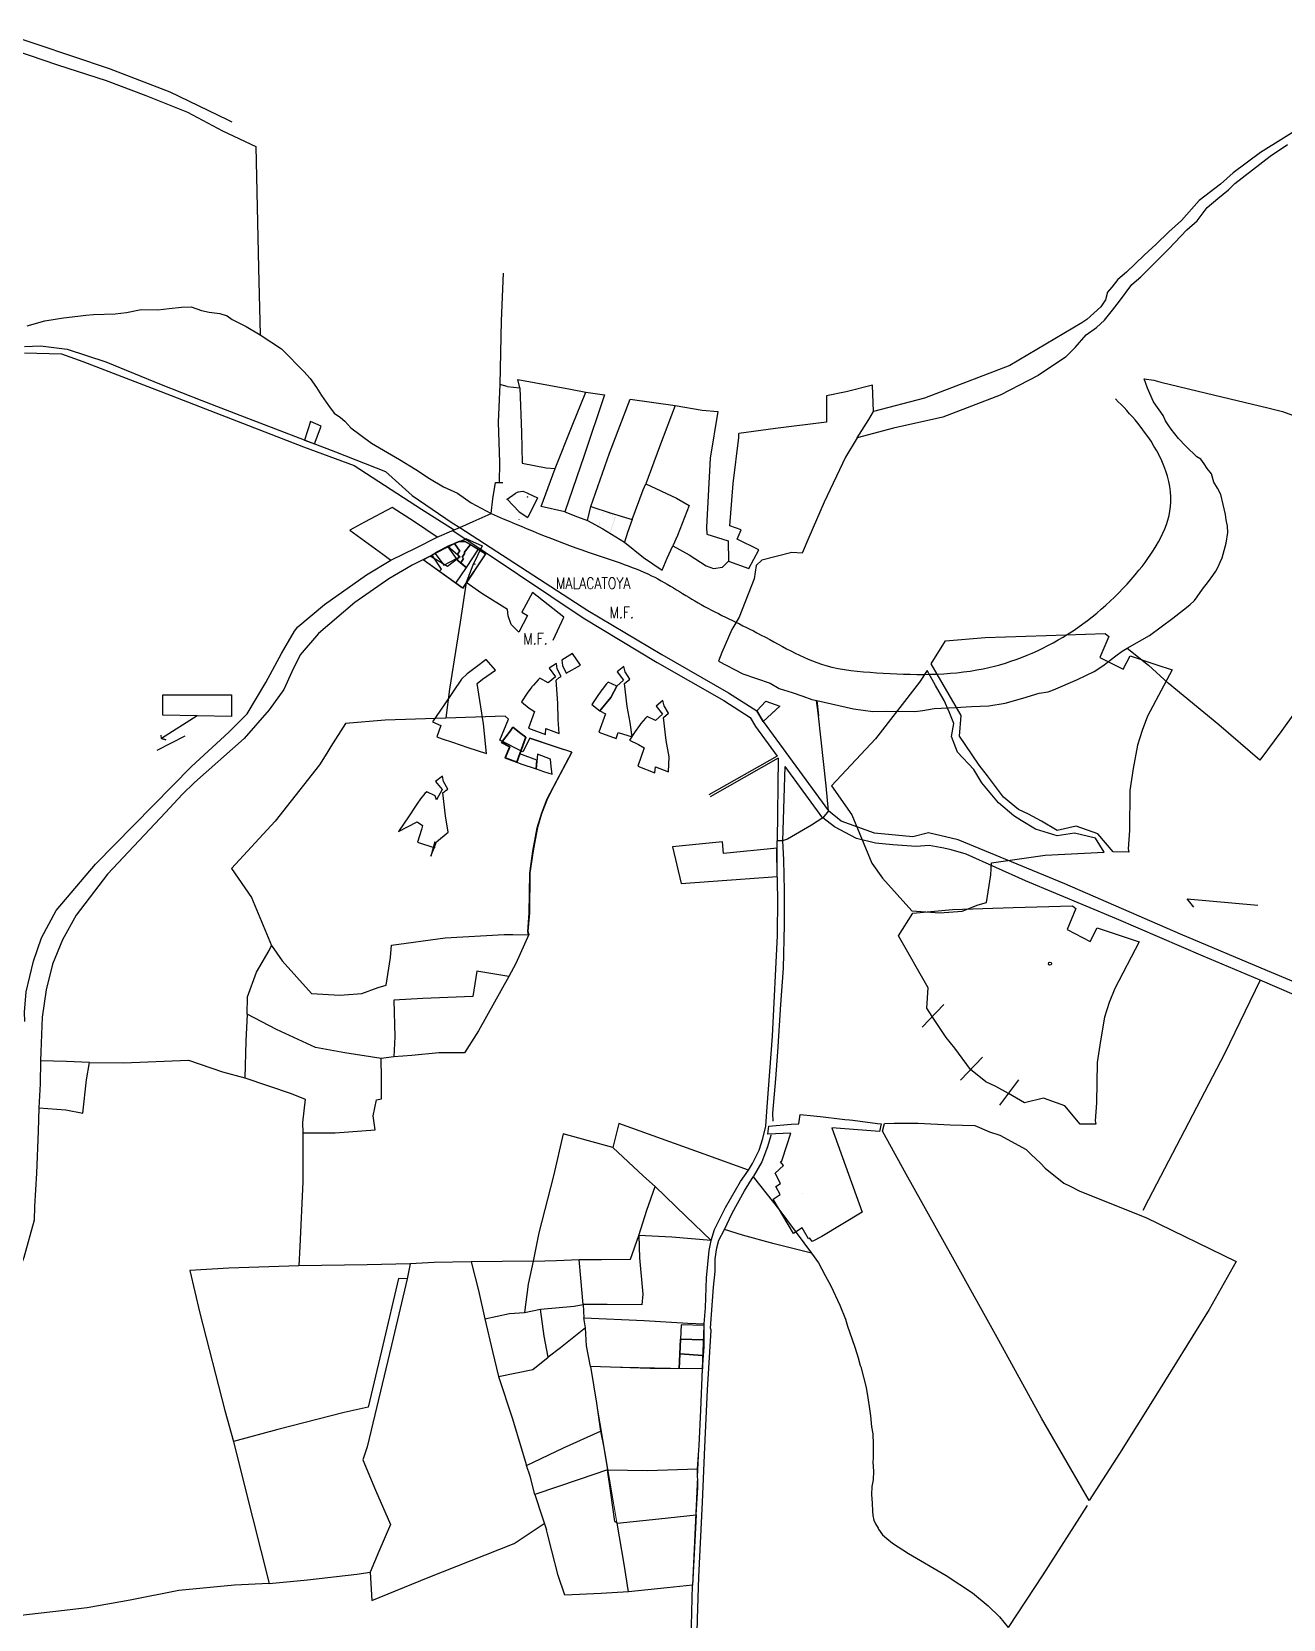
# Model space of a CAD drawing. Header units: metres. Extents: x 615852 to 645080, y 1301217 to 1325118.
# Drawn here: x 629822 to 632011, y 1321202 to 1323979 of the extents above; entities that cross this region are included whole.
import ezdxf
from ezdxf.enums import TextEntityAlignment as Align

# ---------------------------------------------------------------- set-up
doc = ezdxf.new("R2010")
doc.units = ezdxf.units.M
doc.layers.add('1ER CEDULA', color=7, linetype='Continuous', lineweight=0)
for name, color, linetype in [('2', 1, 'Continuous'), ('Circulo', 2, 'Continuous'), ('CVL_CUADCON_LIN', 8, 'Continuous'), ('CVL_CUADCON_TIT', 1, 'Continuous')]:
    doc.layers.add(name, color=color, linetype=linetype)
doc.styles.add('ROMANS', font='ROMANS', dxfattribs={"height": 0.2})

# ---------------------------------------------------------------- blocks, each defined once
blk = doc.blocks.new('f')
at = {"color": 3, "ltscale": 10, "flags": 128}
for points in [[(626128.6, 1343140.8), (626142.9, 1343150.7)], [(626147.5, 1343152.9), (626142.9, 1343150.7)], [(626156.7, 1343154), (626147.5, 1343152.9)], [(626165.5, 1343150.5), (626156.7, 1343154)], [(626128.6, 1343140.8), (626149.6, 1343118.7)]]:
    blk.add_lwpolyline(points, dxfattribs=at)
at = {"color": 2, "ltscale": 10, "flags": 128}
for points in [[(626142.9, 1343151), (626142.9, 1343150.4), (626142.9, 1343150.7), (626143.1, 1343150.7), (626142.9, 1343150.7), (626142.7, 1343150.7)], [(626147.5, 1343153.2), (626147.5, 1343152.6), (626147.5, 1343152.9), (626147.7, 1343152.9), (626147.5, 1343152.9), (626147.3, 1343152.9)], [(626156.7, 1343154.3), (626156.7, 1343153.7), (626156.7, 1343154), (626157, 1343154), (626156.7, 1343154), (626156.5, 1343154)], [(626165.5, 1343150.9), (626165.5, 1343150.2), (626165.5, 1343150.5), (626165.7, 1343150.5), (626165.5, 1343150.5), (626165.3, 1343150.5)], [(626128.5, 1343141.1), (626128.6, 1343140.4), (626128.6, 1343140.8), (626128.8, 1343140.8), (626128.6, 1343140.8), (626128.4, 1343140.7)]]:
    blk.add_lwpolyline(points, dxfattribs=at)
at = {"color": 1, "ltscale": 10, "flags": 128}
for points in [[(626164.6, 1343145), (626164.6, 1343144.3), (626164.6, 1343144.7), (626164.8, 1343144.7), (626164.6, 1343144.7), (626164.4, 1343144.7)], [(626181.7, 1343143.4), (626164.9, 1343108.9)], [(626149.6, 1343118.7), (626164.9, 1343108.9)]]:
    blk.add_lwpolyline(points, dxfattribs=at)
at = {"layer": '2', "color": 3, "linetype": 'Continuous'}
blk.add_line((626165.5, 1343150.5), (626181.7, 1343143.4), dxfattribs=at)
blk = doc.blocks.new('d1')
at = {"color": 3, "ltscale": 10}
for p, q in [((626129.7, 1343089.8), (626134.3, 1343097.3)), ((626133.2, 1343098.4), (626143.6, 1343112.6)), ((626134.3, 1343097.3), (626133.2, 1343098.4)), ((626157.7, 1343104.6), (626137.7, 1343071.9)), ((626143.6, 1343112.6), (626170.8, 1343097.3)), ((626098.2, 1343074.9), (626120.2, 1343087.3)), ((626137.7, 1343071.9), (626120.1, 1343043.9)), ((626120.2, 1343087.3), (626123.4, 1343083.2)), ((626123.4, 1343083.2), (626137.7, 1343071.9)), ((626127.8, 1343079.7), (626132.5, 1343087.4)), ((626137.7, 1343071.9), (626127.8, 1343079.7)), ((626132.5, 1343087.4), (626129.7, 1343089.8))]:
    blk.add_line(p, q, dxfattribs=at)
at = {"color": 3, "ltscale": 10, "flags": 128}
for points in [[(626104.6, 1343107.1), (626116, 1343113.5), (626125.7, 1343100.1), (626121.6, 1343095.6), (626124.3, 1343091.2), (626121.6, 1343085.5)], [(626116, 1343113.5), (626119.8, 1343115.6), (626124.6, 1343117.4), (626133.9, 1343117.6), (626142.3, 1343113.3), (626143.6, 1343112.6), (626133.2, 1343098.4), (626134.3, 1343097.3), (626129.7, 1343089.8), (626132.5, 1343087.4), (626127.8, 1343079.7), (626123.4, 1343083.2), (626121.6, 1343085.5), (626124.3, 1343091.2), (626121.6, 1343095.6), (626125.7, 1343100.1)]]:
    blk.add_lwpolyline(points, close=True, dxfattribs=at)
blk.add_lwpolyline([(626170.8, 1343097.3), (626132.6, 1343035.6)], dxfattribs=at)
at = {"color": 1, "ltscale": 10, "flags": 128}
blk.add_lwpolyline([(626153.9, 1343077.8), (626150.4, 1343079)], dxfattribs=at)
blk = doc.blocks.new('di')
at = {"color": 3, "ltscale": 10}
for p, q in [((626082.7, 1343094.7), (626098.2, 1343074.9)), ((626132.6, 1343035.6), (626061.7, 1343083)), ((626094.8, 1343067.9), (626077.2, 1343091.7)), ((626090.7, 1343063.6), (626094.8, 1343067.9))]:
    blk.add_line(p, q, dxfattribs=at)
at = {"color": 3, "ltscale": 10, "flags": 128}
blk.add_lwpolyline([(626104.6, 1343107.1), (626082.7, 1343094.7)], dxfattribs=at)
at = {"color": 4, "ltscale": 10, "flags": 128}
blk.add_lwpolyline([(626077.2, 1343091.7), (626061.7, 1343083)], dxfattribs=at)
at = {"color": 4}
blk.add_blockref('d1', (0, 0), dxfattribs=at)
blk = doc.blocks.new('d-1')
at = {"color": 3, "ltscale": 10}
blk.add_line((626077.2, 1343091.7), (626082.7, 1343094.7), dxfattribs=at)
at = {"color": 4}
blk.add_blockref('di', (0, 0), dxfattribs=at)

msp = doc.modelspace()

# ---------------------------------------------------------------- linework, layer by layer
at = {"color": 1, "ltscale": 10, "flags": 128}
for points in [[(630674.07002, 1323126.51215), (630674.07002, 1323125.81817), (630674.07002, 1323126.16516), (630674.30714, 1323126.16516), (630674.07002, 1323126.16516), (630673.85581, 1323126.16516)], [(630506.5866, 1323055.56173), (630527.86687, 1323066.65751), (630542.83198, 1323046.38217), (630565.17682, 1323058.03319), (630550.21181, 1323078.30843), (630565.66701, 1323086.36702), (630570.50692, 1323087.97517), (630579.80656, 1323087.89978), (630588.05098, 1323083.34286), (630603.21194, 1323074.20841), (630616.06015, 1323066.46737), (630575.9044, 1323005.97308), (630506.5866, 1323055.56173)]]:
    msp.add_lwpolyline(points, dxfattribs=at)
at = {"color": 1, "lineweight": 30}
msp.add_lwpolyline([(630670.41992, 1322701.32483), (630677.76353, 1322698.80869), (630704.56894, 1322689.78256), (630705.78658, 1322704.95287), (630675.90315, 1322716.39768), (630670.41992, 1322701.32483)], close=True, dxfattribs=at)
at = {"color": 1}
msp.add_lwpolyline([(631125.75687, 1322501.44225), (631125.46247, 1322551.14135), (631032.17537, 1322541.83645), (631030.18287, 1322562.23935), (630942.85147, 1322553.17985), (630957.69627, 1322489.28155)], close=True, dxfattribs=at)
at = {"layer": '1ER CEDULA', "color": 1, "ltscale": 0.5, "flags": 128}
msp.add_lwpolyline([(630994.88547, 1321640.15885), (630977.84047, 1321262.01785), (630866.02447, 1321250.05585), (630799.51447, 1321644.38485)], close=True, dxfattribs=at)
at = {"layer": '2', "color": 1, "linetype": 'Continuous'}
for p, q in [((629809.80147, 1323428.84285), (629837.75147, 1323429.79985)), ((629837.75147, 1323429.79985), (629837.75147, 1323429.79985)), ((629837.75147, 1323429.79985), (629884.23447, 1323424.10985)), ((629884.23447, 1323424.10985), (629952.02447, 1323401.85585)), ((629952.02447, 1323401.85585), (630048.74347, 1323362.25685)), ((630048.74347, 1323362.25685), (630120.07847, 1323333.89585)), ((630653.93147, 1323358.43385), (630640.98147, 1323362.01985)), ((630653.93147, 1323358.43385), (630675.52347, 1323356.35485)), ((630120.07847, 1323333.89585), (630193.70047, 1323305.52885)), ((630791.36347, 1323348.73985), (630823.62147, 1323344.35085)), ((630868.57547, 1323336.63085), (630947.56847, 1323325.28085)), ((630193.70047, 1323305.52885), (630353.63747, 1323244.19385)), ((630353.63747, 1323244.19385), (630440.71247, 1323209.95285)), ((630440.71247, 1323209.95285), (630487.37447, 1323167.91885)), ((630487.37447, 1323167.91885), (630557.65247, 1323120.24385)), ((630793.94647, 1323124.31885), (630799.84047, 1323148.70485)), ((630531.17647, 1323094.88485), (630561.18447, 1323108.03785)), ((630557.65247, 1323120.24385), (630571.10047, 1323111.82885)), ((630561.18447, 1323108.03785), (630571.10047, 1323111.82885)), ((631737.86247, 1322900.95385), (631775.14947, 1322871.13885)), ((631195.23247, 1322809.59185), (631197.71747, 1322782.39285)), ((631215.41147, 1322616.39485), (631205.47747, 1322604.21585)), ((631135.01747, 1322564.20985), (631125.61647, 1322564.22985)), ((631970.40247, 1322319.97985), (631907.88847, 1322191.51185)), ((630455.35647, 1322185.94685), (630433.24547, 1322182.94385)), ((631907.88847, 1322191.51185), (631774.73447, 1321936.62585)), ((631774.73447, 1321936.62585), (631765.04724, 1321917.11417)), ((630484.33147, 1321824.22885), (630478.68747, 1321797.80885)), ((630699.03047, 1321828.60285), (630590.53947, 1321827.30785)), ((630683.85447, 1321738.91985), (630711.81447, 1321744.95985)), ((630786.27447, 1321753.18985), (630787.49547, 1321729.55085)), ((630790.50847, 1321712.26185), (630787.49547, 1321729.55085)), ((631667.61843, 1321401.22749), (631590.44147, 1321280.03585)), ((631590.44147, 1321280.03585), (631529.78247, 1321188.16185))]:
    msp.add_line(p, q, dxfattribs=at)
at = {"layer": '2', "color": 1, "linetype": 'Continuous', "lineweight": 30}
for p, q in [((630079.42747, 1321252.48385), (629994.53347, 1321235.88985)), ((630177.00947, 1321261.68085), (630079.42747, 1321252.48385)), ((630237.48547, 1321265.11085), (630177.00947, 1321261.68085)), ((629874.57347, 1321217.33685), (629743.69647, 1321202.36485)), ((629919.55547, 1321222.57885), (629874.57347, 1321217.33685)), ((629994.53347, 1321235.88985), (629919.55547, 1321222.57885))]:
    msp.add_line(p, q, dxfattribs=at)
at = {"layer": '2', "color": 1, "linetype": 'Continuous'}
for points in [[(629766.48147, 1323979.17185), (629957.91647, 1323914.71985), (630063.77947, 1323874.08585), (630164.03747, 1323825.83885), (630172.41347, 1323821.75485)], [(629793.85247, 1323946.32785), (629867.22647, 1323921.01185), (629952.53847, 1323894.14485)], [(629952.53847, 1323894.14485), (630021.84447, 1323867.56685), (630094.70247, 1323838.43885), (630155.86547, 1323806.03285), (630213.99047, 1323778.46085)], [(632100.86347, 1323848.93085), (631970.61247, 1323768.13285), (631923.02747, 1323732.65285), (631901.13547, 1323712.62085), (631863.47447, 1323684.23585), (631832.65947, 1323649.22785), (631810.25947, 1323628.94385), (631788.36547, 1323607.89485), (631767.49047, 1323588.11585), (631736.68647, 1323558.69885), (631721.41647, 1323546.02385), (631710.71747, 1323532.57685), (631703.07647, 1323523.44385), (631699.74647, 1323510.23485), (631691.59047, 1323497.79885), (631679.37247, 1323486.89585), (631666.90047, 1323475.99385), (631658.24947, 1323470.16685), (631532.58347, 1323395.20385), (631383.57947, 1323338.08185), (631294.09947, 1323315.14285)], [(630213.99047, 1323778.46085), (630218.63147, 1323566.23485), (630221.94547, 1323448.80985)], [(631629.66847, 1323409.73885), (631646.47247, 1323426.98585), (631666.08147, 1323449.05585), (631684.14747, 1323461.97885), (631698.14747, 1323474.40285), (631712.15847, 1323492.41785), (631724.13247, 1323507.89585), (631745.78847, 1323536.82285), (631761.82247, 1323550.25885), (631770.47947, 1323559.13585), (631810.70547, 1323599.20685), (631842.28047, 1323632.94185), (631860.09747, 1323648.66185), (631877.42247, 1323672.00685), (631896.00147, 1323687.21685), (631914.83447, 1323702.42585), (631925.78347, 1323713.83885), (631987.87547, 1323761.48785), (632017.89747, 1323781.75685)], [(630646.46647, 1323556.68785), (630643.24547, 1323473.58685), (630640.98147, 1323362.01985)], [(629814.19547, 1323464.66885), (629845.21047, 1323473.75285), (629863.25447, 1323476.25585), (629877.74247, 1323479.02085), (629902.90147, 1323481.76285), (629917.13247, 1323483.25785), (629930.09247, 1323484.50085), (629968.45947, 1323485.94485), (629988.02747, 1323487.93685), (630013.44547, 1323493.21985), (630042.91747, 1323492.90285), (630062.73847, 1323494.89485), (630084.08547, 1323497.39085), (630101.10947, 1323497.86285), (630119.13547, 1323491.72485), (630132.34147, 1323488.90185), (630151.13647, 1323486.06585), (630164.08647, 1323482.22685), (630172.96547, 1323475.59985), (630197.58547, 1323463.85685), (630221.94547, 1323448.80985)], [(630221.94547, 1323448.80985), (630259.24247, 1323424.33285), (630273.69547, 1323410.06985), (630286.11747, 1323397.08185), (630298.28847, 1323385.11085), (630308.93347, 1323372.63485), (630320.08047, 1323357.10785), (630328.94347, 1323343.11085), (630341.35647, 1323325.29385), (630351.23747, 1323312.05685), (630362.14647, 1323304.40985), (630369.75447, 1323297.78585), (630380.40247, 1323286.57985), (630416.67947, 1323259.81785), (630465.65547, 1323231.24885), (630494.07447, 1323213.39785), (630517.67047, 1323197.59085), (630542.28547, 1323183.30585), (630566.65347, 1323172.32585), (630590.50047, 1323155.24785), (630625.77647, 1323136.36585)], [(629809.77847, 1323417.65985), (629874.56247, 1323415.74385), (629911.88247, 1323402.19485), (630047.95547, 1323349.80585), (630297.76047, 1323253.20785), (630385.85547, 1323220.74385), (630503.83947, 1323144.24885), (630561.18447, 1323108.03785)], [(631629.66847, 1323409.73885), (631582.34447, 1323377.81685), (631515.70747, 1323343.64685), (631415.52447, 1323305.22885), (631328.84547, 1323285.58785), (631265.80047, 1323268.69385)], [(630640.98147, 1323362.01985), (630637.79647, 1323296.45585), (630640.44447, 1323225.54185), (630639.48147, 1323190.47085)], [(630675.52347, 1323356.35485), (630672.25047, 1323370.84885), (630764.44347, 1323354.13385), (630791.36347, 1323348.73985)], [(630675.52347, 1323356.35485), (630678.66447, 1323278.32385), (630680.07647, 1323224.44085), (630721.98147, 1323216.21985), (630737.47747, 1323215.16985)], [(631294.09947, 1323315.14285), (631292.16147, 1323361.14885), (631246.15147, 1323349.55485), (631211.83747, 1323342.51185), (631211.99547, 1323296.25585), (631122.53847, 1323285.00885), (631058.49547, 1323276.50285)], [(631737.86247, 1322900.95385), (631776.52747, 1322923.23685), (631817.74947, 1322953.13985), (631836.32647, 1322967.84085), (631847.52447, 1322976.96685), (631855.67047, 1322984.57385), (631860.25747, 1322990.91785), (631869.43147, 1323004.11485), (631880.13047, 1323017.81585), (631887.26547, 1323027.96685), (631892.87147, 1323035.83385), (631895.93347, 1323041.92685), (631900.52547, 1323051.32085), (631903.58947, 1323058.68485), (631911.01247, 1323084.84685), (631913.84547, 1323103.39385), (631913.35947, 1323114.06885), (631910.84247, 1323125.51085), (631909.33747, 1323134.91785), (631901.53447, 1323170.00685), (631895.71347, 1323180.94785), (631889.12947, 1323191.38185), (631885.34747, 1323205.62285), (631877.49147, 1323215.04285), (631872.17347, 1323223.44085), (631866.34647, 1323231.58685), (631859.74847, 1323235.66685), (631840.47847, 1323254.51485), (631827.54847, 1323267.75785), (631814.37147, 1323284.30585), (631810.57147, 1323289.65085), (631804.74647, 1323298.55885), (631800.44547, 1323307.71685), (631783.98147, 1323331.89685), (631773.35947, 1323355.55485), (631767.29647, 1323372.08785), (631784.06047, 1323370.01885), (631796.50247, 1323366.17985)], [(631796.50247, 1323366.17985), (631876.49447, 1323346.94985), (631983.40547, 1323321.56185), (632009.05347, 1323315.15385), (632069.98347, 1323292.91385), (632120.76147, 1323275.14285)], [(630737.47747, 1323215.16985), (630767.35847, 1323289.82685), (630791.36347, 1323348.73985)], [(630823.62147, 1323344.35085), (630788.08447, 1323237.68185), (630754.34347, 1323139.65185)], [(630799.84047, 1323148.70485), (630832.80947, 1323241.90785), (630868.57547, 1323336.63085)], [(630947.56847, 1323325.28085), (630920.23247, 1323252.90585), (630895.96147, 1323188.14885)], [(630947.56847, 1323325.28085), (630994.80847, 1323317.30185), (631021.73547, 1323314.95785)], [(631021.73547, 1323314.95785), (631008.86247, 1323233.40285), (631002.00547, 1323112.44085), (631002.48847, 1323100.49485), (631040.06747, 1323088.97885), (631040.50047, 1323052.88785)], [(631265.80047, 1323268.69385), (631285.93847, 1323300.67385), (631294.09947, 1323315.14285)], [(631040.50047, 1323052.88785), (631076.29847, 1323040.10485), (631093.38947, 1323073.10785), (631055.57047, 1323091.48685), (631062.71847, 1323107.73785), (631042.91647, 1323114.89585), (631048.65947, 1323188.84185), (631058.73547, 1323269.64085), (631058.49547, 1323276.50285)], [(631265.80047, 1323268.69385), (631245.40547, 1323234.93485), (631207.63947, 1323156.48185), (631181.34247, 1323094.52485), (631169.34447, 1323067.35585), (631151.30747, 1323068.15685), (631099.19447, 1323054.79685), (631089.26747, 1323045.66885), (631085.40747, 1323022.29485), (631059.35347, 1322955.25385), (631046.60447, 1322933.42385)], [(630754.34347, 1323139.65185), (630713.20347, 1323148.88785), (630737.47747, 1323215.16985)], [(630625.77647, 1323136.36585), (630628.62547, 1323162.28285), (630633.00347, 1323190.48485), (630645.96047, 1323190.45685)], [(630871.95047, 1323126.18685), (630891.62047, 1323177.73785), (630895.96147, 1323188.14885)], [(630895.96147, 1323188.14885), (630949.51847, 1323163.12785), (630971.85047, 1323150.62785), (630951.66947, 1323097.80685), (630943.50147, 1323079.77985)], [(632330.14947, 1323169.35385), (632311.79047, 1323137.36985), (632276.89547, 1323095.50885), (632251.68047, 1323065.57185), (632216.80947, 1323034.89385), (632195.68247, 1323016.13085), (632138.10047, 1322937.97485), (632007.89447, 1322756.78685), (631969.42247, 1322705.02085), (631897.90347, 1322766.93085), (631809.12947, 1322839.55285), (631775.14947, 1322871.13885)], [(630531.17647, 1323094.88485), (630491.34347, 1323121.90985), (630452.77647, 1323146.89785), (630404.19647, 1323121.58585), (630378.50647, 1323107.40785), (630436.09347, 1323065.35085), (630450.29947, 1323055.15485)], [(630571.10047, 1323111.82885), (630594.24347, 1323122.70785), (630625.77647, 1323136.36585)], [(630754.34347, 1323139.65185), (630776.68347, 1323130.70885), (630793.94647, 1323124.31885)], [(630799.84047, 1323148.70485), (630835.64047, 1323137.19185), (630871.95047, 1323126.18685)], [(630793.94647, 1323124.31885), (630820.84747, 1323109.77485), (630858.90947, 1323086.31285)], [(630871.95047, 1323126.18685), (630863.77147, 1323103.07585), (630858.90947, 1323086.31285)], [(630450.29947, 1323055.15485), (630494.29847, 1323076.66485), (630531.17647, 1323094.88485)], [(630519.16647, 1323061.87085), (630531.88747, 1323070.23085), (630549.69147, 1323079.34285)], [(630549.69147, 1323079.34285), (630571.24847, 1323060.48985), (630549.36347, 1323043.76185), (630519.16647, 1323061.87085)], [(630582.49347, 1323092.23485), (630569.52547, 1323087.17985), (630549.69147, 1323079.34285)], [(630582.49347, 1323092.23485), (630609.65447, 1323080.23285), (630593.83047, 1323045.95585), (630582.08047, 1323015.73685)], [(630858.90947, 1323086.31285), (630892.13747, 1323059.55585), (630924.61247, 1323037.63085), (630933.29447, 1323058.19785), (630943.50147, 1323079.77985)], [(630943.50147, 1323079.77985), (630971.92547, 1323064.46985), (631001.35747, 1323045.09285), (631014.55947, 1323040.23585), (631030.31647, 1323042.48985), (631040.50047, 1323052.88785)], [(629810.14547, 1322247.80185), (629809.92547, 1322264.32185), (629812.79347, 1322299.64285), (629825.60947, 1322353.49585), (629839.41347, 1322394.38485), (629865.17447, 1322442.11085), (629933.94047, 1322523.03885), (630101.47347, 1322693.98185), (630167.14847, 1322753.82285), (630198.97447, 1322786.28685), (630231.60847, 1322840.60585), (630258.89947, 1322891.37885), (630281.59347, 1322930.72385), (630287.45147, 1322938.08185), (630334.28147, 1322977.12185), (630407.81647, 1323029.32085), (630450.29947, 1323055.15485)], [(630519.16647, 1323061.87085), (630487.37547, 1323045.92685), (630446.92847, 1323022.37685), (630387.13647, 1322981.07685), (630324.01447, 1322926.82185), (630291.67047, 1322889.52985), (630276.87247, 1322859.82585), (630263.34247, 1322828.84785), (630237.60747, 1322793.32085), (630193.80247, 1322742.83785), (630107.00647, 1322666.26785), (630085.36547, 1322644.96485)], [(630582.08047, 1323015.73685), (630571.26647, 1322946.62985), (630552.98347, 1322829.25085), (630546.52847, 1322779.19685)], [(630733.80547, 1322915.02485), (630752.69047, 1322955.14085), (630698.15447, 1322998.20785), (630679.53647, 1322963.93685), (630689.43347, 1322958.32485), (630674.12847, 1322929.12985), (630660.43547, 1322942.12085), (630655.38647, 1322957.63485), (630654.13847, 1322968.56585), (630609.48047, 1322996.61685), (630582.08047, 1323015.73685)], [(631046.60447, 1322933.42385), (631028.99047, 1322893.30585), (631022.86147, 1322878.06985), (631065.75347, 1322856.12185), (631113.48447, 1322839.75485), (631129.47147, 1322830.31785), (631151.81547, 1322823.15385), (631170.85747, 1322817.01385), (631186.59847, 1322811.38885), (631195.23247, 1322809.59185)], [(631195.23247, 1322809.59185), (631258.97447, 1322794.96985), (631293.01047, 1322790.32385), (631317.65547, 1322790.52585), (631366.43547, 1322789.91385), (631380.41447, 1322792.17185), (631400.23847, 1322795.43385), (631437.33547, 1322796.87985), (631465.28847, 1322799.10785), (631495.77747, 1322799.80585), (631524.49747, 1322804.57385), (631555.25847, 1322813.40385), (631583.98647, 1322822.23885), (631599.48947, 1322824.49285), (631608.89847, 1322828.28585), (631650.85647, 1322845.98685), (631680.10447, 1322860.15785), (631694.86047, 1322869.78385), (631717.76347, 1322887.52585), (631729.21347, 1322895.63485), (631737.86247, 1322900.95385)], [(631215.41147, 1322616.39485), (631211.43747, 1322660.37085), (631202.45647, 1322740.19385), (631197.22047, 1322787.73085), (631194.72447, 1322809.33885)], [(630766.93647, 1322719.25885), (630736.07347, 1322660.86985), (630724.08347, 1322637.76685), (630713.61147, 1322611.10385), (630706.44847, 1322587.22785), (630702.84647, 1322565.88685), (630698.99547, 1322546.32585), (630693.32647, 1322507.96085), (630693.28747, 1322489.40785), (630692.45847, 1322457.13285), (630692.41847, 1322437.81685), (630690.06547, 1322406.05285), (630691.32447, 1322400.20485)], [(630085.36547, 1322644.96485), (630056.33647, 1322613.51185), (629954.99247, 1322505.71285), (629899.96447, 1322433.90385), (629876.24647, 1322390.74885), (629858.62747, 1322348.08885), (629847.60847, 1322303.12685), (629840.39547, 1322255.36185), (629838.49147, 1322194.62385), (629837.69647, 1322179.12285)], [(631205.47747, 1322604.21585), (631185.63347, 1322591.29685), (631143.66147, 1322566.98685), (631135.01747, 1322564.20985)], [(631417.00747, 1322550.90485), (631391.61047, 1322555.53285), (631368.48647, 1322553.80285), (631327.84147, 1322556.93885), (631297.61347, 1322560.05285), (631264.34647, 1322567.74785), (631226.02447, 1322588.16085), (631205.47747, 1322604.21585)], [(632161.34147, 1322261.37485), (632082.39547, 1322295.08985), (631983.14047, 1322336.72685), (631831.08547, 1322400.84085), (631628.51847, 1322488.44385), (631442.19147, 1322565.84585), (631390.13147, 1322577.64785), (631362.67847, 1322571.09785), (631295.87147, 1322577.33885), (631237.47847, 1322598.55685), (631215.41147, 1322616.39485)], [(631075.38547, 1321987.92085), (631082.52247, 1321999.34285), (631094.51347, 1322022.95385), (631100.39847, 1322043.01885), (631106.03347, 1322065.11785), (631108.39047, 1322098.91485), (631117.79347, 1322222.41285), (631126.03447, 1322398.26785), (631126.93247, 1322463.83685), (631125.30847, 1322538.05285), (631125.61647, 1322564.22985)], [(631135.01747, 1322564.20985), (631136.72647, 1322530.91185), (631137.88547, 1322477.02985), (631137.76047, 1322416.79585), (631136.07847, 1322341.06285), (631131.37447, 1322277.78885), (631126.37447, 1322194.69185), (631122.97347, 1322147.68085), (631117.51347, 1322087.71285), (631118.04758, 1322073.6308)], [(631970.40247, 1322319.97985), (631870.64047, 1322362.38085), (631718.84147, 1322427.51085), (631560.18547, 1322494.17985), (631456.11347, 1322540.90985), (631429.95947, 1322548.08185), (631417.00747, 1322550.90485)], [(630198.90047, 1322260.70285), (630199.72547, 1322291.19885), (630215.56747, 1322334.11685), (630237.24147, 1322371.93985), (630241.83347, 1322381.07885)], [(630691.28436, 1322400.11373), (630668.85947, 1322349.16785), (630656.36447, 1322326.82985)], [(630656.36447, 1322326.82985), (630600.74147, 1322335.84285), (630593.78947, 1322291.38085), (630506.38247, 1322288.26185), (630455.56147, 1322285.06585), (630457.46147, 1322221.01585), (630455.35647, 1322185.94685)], [(630656.36447, 1322326.82985), (630603.32047, 1322231.88885), (630579.10347, 1322193.05585), (630534.38647, 1322192.89585), (630486.86647, 1322188.42185), (630455.35647, 1322185.94685)], [(633532.29747, 1321645.20485), (633480.51147, 1321666.66285), (633409.18247, 1321698.07485), (633263.47547, 1321760.39585), (633106.85547, 1321828.58685), (632926.11747, 1321905.72285), (632716.95347, 1321997.40585), (632488.49647, 1322096.75485), (632190.23047, 1322225.22485), (631970.40247, 1322319.97985)], [(630198.90047, 1322260.70285), (630196.77047, 1322213.68885), (630194.85847, 1322149.64685)], [(630433.24547, 1322182.94385), (630370.00347, 1322193.24385), (630318.70047, 1322202.24785), (630250.16747, 1322234.16185), (630198.90047, 1322260.70285)], [(630296.54147, 1322053.36285), (630352.69047, 1322053.24385), (630422.82547, 1322058.68685), (630419.31847, 1322083.09185), (630424.96547, 1322110.78285), (630433.86147, 1322112.54285), (630433.93647, 1322148.63185), (630433.24547, 1322182.94385)], [(629837.69647, 1322179.12285), (629836.85147, 1322138.96885), (629834.73147, 1322096.78385)], [(629834.73147, 1322096.78385), (629881.98047, 1322093.12585), (629911.94947, 1322087.72485), (629918.42247, 1322145.91185), (629923.56747, 1322176.39885)], [(629923.56747, 1322176.39885), (629882.91947, 1322178.00985), (629837.69647, 1322179.12285)], [(629923.56747, 1322176.39885), (629982.76447, 1322175.76585), (630096.34247, 1322180.09985), (630155.75347, 1322159.89585), (630194.85847, 1322149.64685)], [(630194.85847, 1322149.64685), (630275.84947, 1322121.77285), (630300.21947, 1322112.06385), (630295.81547, 1322071.15485), (630296.54147, 1322053.36285)], [(629834.73147, 1322096.78385), (629833.63047, 1322055.86785), (629830.68347, 1321982.67885), (629827.51347, 1321924.23085), (629826.44747, 1321900.34285), (629808.78147, 1321835.31685), (629786.30147, 1321776.40185), (629762.56347, 1321723.58885), (629745.18147, 1321673.04985), (629721.38647, 1321592.78785), (629704.19947, 1321513.52885), (629695.44047, 1321455.60185), (629693.58847, 1321420.27785), (629666.51047, 1321349.68185), (629614.78847, 1321279.39085), (629595.19147, 1321262.91285)], [(630296.54147, 1322053.36285), (630296.36347, 1321967.71385), (630291.04647, 1321854.11985), (630289.45147, 1321820.32085)], [(630838.41947, 1322027.30785), (630795.76047, 1322039.34385), (630751.57747, 1322051.38185), (630734.90947, 1321977.71385), (630709.29647, 1321878.39485), (630699.03047, 1321828.60285)], [(631075.38547, 1321987.92085), (630997.95147, 1322015.78785), (630848.66947, 1322069.22085), (630838.41947, 1322027.30785)], [(631114.56865, 1322049.4569), (631114.37162, 1322048.72391), (631109.00747, 1322028.76785), (631098.79047, 1322002.61185), (631083.74547, 1321976.21285)], [(630838.41947, 1322027.30785), (630891.92447, 1321977.38085), (630912.21247, 1321959.29385)], [(631010.08747, 1321864.79585), (631016.22547, 1321884.09885), (631035.61447, 1321922.43385), (631061.87747, 1321967.87185), (631075.38547, 1321987.92085)], [(631033.50147, 1321883.80785), (631047.28147, 1321912.49785), (631068.70447, 1321951.84585), (631083.74547, 1321976.21285)], [(631083.74547, 1321976.21285), (631130.62547, 1321917.14985), (631185.60447, 1321842.82185)], [(630883.57947, 1321873.70485), (630897.64447, 1321917.89785), (630912.21247, 1321959.29385)], [(630912.21247, 1321959.29385), (630966.22147, 1321907.33185), (631010.08747, 1321864.79585)], [(630969.86847, 1320726.02985), (630970.53147, 1320800.74885), (630974.24947, 1320878.25685), (630978.31847, 1321002.52885), (630984.42747, 1321130.35385), (630986.35647, 1321203.29085), (630989.04747, 1321275.71785), (630995.16447, 1321407.10185), (630999.42847, 1321503.16185), (631003.70247, 1321603.79685), (631010.27147, 1321708.23885), (631009.26147, 1321711.54485), (631014.23747, 1321783.20485), (631017.08847, 1321810.39285), (631017.13447, 1321832.50385), (631020.22347, 1321851.81285), (631023.55547, 1321865.52985), (631033.50147, 1321883.80785)], [(631185.60447, 1321842.82185), (631120.34247, 1321859.22585), (631064.98647, 1321874.33785), (631033.50147, 1321883.80785)], [(630779.32247, 1321831.48285), (630818.70447, 1321831.90785), (630869.26547, 1321832.30885), (630883.57947, 1321873.70485)], [(630883.57947, 1321873.70485), (630884.76847, 1321834.81785), (630890.98847, 1321771.01285), (630888.91647, 1321752.20985), (630828.70347, 1321753.09985), (630786.27447, 1321753.18985)], [(631010.08747, 1321864.79585), (630941.50147, 1321870.78685), (630883.57947, 1321873.70485)], [(630998.09847, 1321719.19285), (631000.44347, 1321747.14485), (631002.33047, 1321799.49585), (631006.74847, 1321847.26685), (631010.08747, 1321864.79585)], [(630484.33147, 1321824.22885), (630408.86847, 1321822.10085), (630289.45147, 1321820.32085)], [(630590.53947, 1321827.30785), (630526.25747, 1321826.17285), (630484.33147, 1321824.22885)], [(630590.53947, 1321827.30785), (630603.39347, 1321777.21285), (630614.46947, 1321727.62985)], [(630699.03047, 1321828.60285), (630690.56247, 1321788.21085), (630683.85447, 1321738.91985)], [(630699.03047, 1321828.60285), (630740.19247, 1321830.04085), (630779.32247, 1321831.48285)], [(630786.27447, 1321753.18985), (630782.55747, 1321798.68985), (630779.32247, 1321831.48285)], [(631185.60447, 1321842.82185), (631197.76447, 1321825.51385), (631209.40647, 1321803.63185), (631219.53147, 1321785.56585), (631235.21347, 1321751.47585), (631245.32547, 1321727.05585), (631248.60347, 1321715.10385), (631256.43447, 1321693.23085), (631261.98847, 1321676.44485), (631267.28847, 1321659.40585), (631270.56447, 1321646.43685), (631271.83047, 1321644.14685), (631281.40947, 1321607.78285), (631284.16747, 1321589.73185), (631286.67647, 1321574.73185), (631288.92847, 1321557.95385), (631290.66747, 1321538.88885), (631293.18247, 1321526.42985), (631293.65347, 1321508.63785), (631293.37247, 1321495.42285), (631293.34847, 1321484.23985), (631293.08047, 1321477.37885), (631294.06347, 1321461.36485), (631293.52447, 1321446.37085), (631291.46647, 1321434.43085), (631290.67647, 1321420.70785), (631291.66047, 1321405.45685), (631292.13947, 1321391.22385), (631293.14047, 1321383.85085), (631294.64747, 1321375.46085), (631297.93747, 1321369.09985), (631302.24047, 1321361.46685), (631303.00047, 1321360.19385), (631309.83847, 1321349.75885), (631317.44747, 1321343.64385), (631327.08547, 1321335.48985), (631355.50447, 1321317.63985), (631420.97447, 1321278.86985), (631467.15247, 1321248.78185), (631494.54447, 1321225.85085), (631514.32147, 1321206.49285), (631529.78247, 1321188.16185)], [(630289.45147, 1321820.32085), (630166.98147, 1321816.25985), (630098.62847, 1321812.59185), (630116.25847, 1321737.57985), (630159.85947, 1321567.46085), (630174.99147, 1321513.54885)], [(630478.68747, 1321797.80885), (630463.69847, 1321798.34885), (630436.52547, 1321682.00585), (630410.63847, 1321573.28385), (630368.69747, 1321563.96885), (630252.52647, 1321534.22485), (630174.99147, 1321513.54885)], [(630478.68747, 1321797.80885), (630454.33547, 1321693.91285), (630425.88647, 1321574.77585), (630408.71647, 1321503.90385), (630401.55547, 1321481.29985), (630423.29547, 1321428.13685), (630449.59447, 1321368.10085), (630429.42547, 1321321.12585), (630413.85047, 1321284.56085)], [(630614.46947, 1321727.62985), (630657.93447, 1321736.94185), (630683.85447, 1321738.91985)], [(630711.81447, 1321744.95985), (630770.76947, 1321750.17285), (630786.27447, 1321753.18985)], [(630725.61447, 1321661.06085), (630718.57547, 1321697.41985), (630711.81447, 1321744.95985)], [(630614.46947, 1321727.62985), (630628.07147, 1321670.92585), (630638.65147, 1321626.93485)], [(630790.50847, 1321712.26185), (630746.98947, 1321677.28185), (630725.61447, 1321661.06085)], [(630787.49547, 1321729.55085), (630892.92447, 1321724.75285), (630969.64547, 1321720.52385), (630998.09847, 1321719.19285)], [(630799.51447, 1321644.38485), (630792.47547, 1321680.74285), (630790.50847, 1321712.26185)], [(630994.88547, 1321640.15885), (630998.26947, 1321679.03685), (630998.09847, 1321719.19285)], [(630638.65147, 1321626.93485), (630698.38347, 1321639.26185), (630725.61447, 1321661.06085)], [(630799.51447, 1321644.38485), (630809.79847, 1321580.31685), (630816.55647, 1321531.25085)], [(630994.88547, 1321640.15885), (630903.93047, 1321641.11385), (630799.51447, 1321644.38485)], [(630986.39247, 1321465.32085), (630989.27247, 1321506.48685), (630992.44947, 1321567.98485), (630994.88547, 1321640.15885)], [(630638.65147, 1321626.93485), (630662.63847, 1321554.70485), (630687.61847, 1321471.29085)], [(630687.61847, 1321471.29085), (630751.96147, 1321501.90685), (630816.55647, 1321531.25085)], [(630816.55647, 1321531.25085), (630822.59447, 1321502.77385), (630829.11947, 1321463.62085)], [(630174.99147, 1321513.54885), (630194.13947, 1321435.73785), (630237.48547, 1321265.11085)], [(630702.24847, 1321420.42985), (630693.67747, 1321452.72485), (630687.61847, 1321471.29085)], [(630829.11947, 1321463.62085), (630779.54047, 1321446.69785), (630702.24847, 1321420.42985)], [(630829.11947, 1321463.62085), (630898.98647, 1321462.70985), (630986.39247, 1321465.32085)], [(630845.94847, 1321370.31185), (630841.63547, 1321373.11585), (630835.13347, 1321423.45185), (630829.11947, 1321463.62085)], [(630983.93847, 1321384.75985), (630987.08747, 1321433.04185), (630986.39247, 1321465.32085)], [(630702.24847, 1321420.42985), (630714.61647, 1321381.26385), (630722.19147, 1321358.62885)], [(630845.94847, 1321370.31185), (630918.88247, 1321377.78185), (630983.93847, 1321384.75985)], [(630983.93847, 1321384.75985), (630981.81147, 1321339.27185), (630977.84047, 1321262.01785)], [(630413.85047, 1321284.56085), (630416.79647, 1321234.99485), (630515.46047, 1321275.45085), (630665.73847, 1321334.60385), (630718.40347, 1321369.94685)], [(630866.02447, 1321250.05585), (630818.00047, 1321247.61585), (630754.47647, 1321244.44585), (630742.86047, 1321279.03485), (630731.77147, 1321322.26485), (630724.21047, 1321351.76185), (630722.19147, 1321358.62885)], [(630866.02447, 1321250.05585), (630858.24947, 1321298.61485), (630845.94847, 1321370.31185)], [(630237.48547, 1321265.11085), (630304.82647, 1321271.06785), (630390.97747, 1321281.30585), (630413.85047, 1321284.56085)], [(630977.84047, 1321262.01785), (630933.36847, 1321257.28285), (630866.02447, 1321250.05585)], [(630955.29247, 1320803.32285), (630962.00147, 1320853.12185), (630963.95047, 1320935.20885), (630968.45247, 1321023.38985), (630972.17247, 1321101.91485), (630975.60447, 1321163.91985), (630976.72747, 1321215.25685), (630977.84047, 1321262.01785)]]:
    msp.add_lwpolyline(points, dxfattribs=at)
at = {"layer": 'Circulo', "color": 1, "lineweight": 30, "ltscale": 0.5}
for p, q in [((630693.4471, 1322743.31019), (630708.99657, 1322738.06441)), ((630708.99657, 1322738.06441), (630752.627, 1322723.45414))]:
    msp.add_line(p, q, dxfattribs=at)
at = {"layer": 'Circulo', "color": 1, "lineweight": 30, "ltscale": 0.5, "flags": 128}
msp.add_lwpolyline([(630617.4859, 1322716.5066), (630612.4859, 1322768.5066), (630600.98341, 1322839.12701), (630610.23419, 1322846.63506), (630632.9673, 1322862.75342), (630616.81455, 1322881.40528), (630600.15609, 1322868.50363), (630583.94969, 1322856.20141), (630573.56758, 1322846.4389), (630543.6921, 1322801.90356), (630536.96014, 1322792.70846), (630523.10177, 1322772.38347), (630537.65481, 1322765.49733), (630530.62219, 1322745.81607), (630540.08731, 1322742.5873), (630558.31544, 1322736.35947), (630584.75559, 1322727.46086), (630617.4859, 1322716.5066)], dxfattribs=at)
at = {"layer": 'CVL_CUADCON_LIN', "color": 1, "ltscale": 0.5}
for p, q in [((630041.74168, 1322722.49389), (630090.94133, 1322747.59369)), ((631379.06775, 1322237.83481), (631417.20562, 1322277.78615)), ((631446.35851, 1322145.472), (631484.49637, 1322185.42334)), ((631514.81411, 1322101.7469), (631548.20187, 1322145.74536))]:
    msp.add_line(p, q, dxfattribs=at)
at = {"layer": 'CVL_CUADCON_LIN', "color": 1, "ltscale": 0.5, "flags": 128}
for points in [[(630299.44041, 1323264.97814), (630316.99389, 1323258.24647), (630328.52642, 1323289.16574), (630309.93403, 1323297.31827)], [(631100.95954, 1322772.92044), (631089.98743, 1322791.06025), (631105.7972, 1322808.0394), (631130.6662, 1322799.48238)], [(630996.94895, 1321690.91693), (630995.84003, 1321663.63946), (630955.6296, 1321666.50936), (630956.6643, 1321691.98836)], [(630995.84003, 1321663.63946), (630994.88547, 1321640.15885), (630954.59489, 1321641.03037), (630955.6296, 1321666.50936)]]:
    msp.add_lwpolyline(points, close=True, dxfattribs=at)
for points in [[(630309.58362, 1323296.23834), (630309.93403, 1323297.31827)], [(630299.44041, 1323264.97814), (630316.99389, 1323258.24647)], [(630558.88401, 1323107.02953), (630786.35215, 1322953.78332), (630916.14977, 1322876.13401), (631032.64589, 1322809.26257), (631078.42592, 1322779.81393), (631087.87004, 1322764.2003), (631125.72736, 1322712.30928)], [(630571.10047, 1323111.82885), (630794.65729, 1322967.1252), (630924.09512, 1322889.69113), (631040.81279, 1322822.69251), (631089.98743, 1322791.06025), (631100.95954, 1322772.92044), (631215.41147, 1322616.39485)], [(631089.98743, 1322791.06025), (631105.7972, 1322808.0394), (631130.6662, 1322799.48238)], [(631100.95954, 1322772.92044), (631130.6662, 1322799.48238)], [(631123.9751, 1322793.49959), (631100.95954, 1322772.92044)], [(631100.95954, 1322772.92044), (631089.98743, 1322791.06025)], [(631125.72736, 1322712.30928), (631006.38074, 1322644.61892)], [(631127.70075, 1322708.82995), (631008.35413, 1322641.13959)], [(631127.70075, 1322708.82995), (631125.61647, 1322564.22985)], [(631139.07595, 1322694.01236), (631135.01747, 1322564.20985)], [(631139.07595, 1322694.01236), (631204.874, 1322603.82298)], [(630997.98476, 1321716.39588), (630957.69901, 1321717.46736), (630954.59489, 1321641.03037)], [(630994.88547, 1321640.15885), (630997.98476, 1321716.39588)], [(630996.94895, 1321690.91693), (630956.6643, 1321691.98836)], [(630995.84003, 1321663.63946), (630955.6296, 1321666.50936)], [(630994.88547, 1321640.15885), (630954.59489, 1321641.03037)]]:
    msp.add_lwpolyline(points, dxfattribs=at)
at = {"layer": 'CVL_CUADCON_LIN', "color": 1, "ltscale": 0.5, "const_width": 0.1, "flags": 128}
msp.add_lwpolyline([(630813.35272, 1323113.82688), (630833.29746, 1323101.78124), (630842.50725, 1323129.70148), (630822.41406, 1323141.53274)], close=True, dxfattribs=at)
for points in [[(630813.35272, 1323113.82688), (630822.41406, 1323141.53274)], [(630822.38821, 1323141.45368), (630842.50725, 1323129.70148), (630833.29746, 1323101.78124)], [(630813.35272, 1323113.82688), (630833.29746, 1323101.78124)]]:
    msp.add_lwpolyline(points, dxfattribs=at)
at = {"layer": 'CVL_CUADCON_LIN', "color": 1, "lineweight": 30, "ltscale": 0.5, "flags": 128}
for points in [[(630051.3218, 1322783.56702), (630051.3218, 1322819.45368), (630171.49301, 1322819.45368), (630171.49301, 1322781.4561), (630051.3218, 1322783.56702)], [(630111.40741, 1322782.51156), (630049.46595, 1322742.77438), (630056.73216, 1322740.62897), (630049.46595, 1322742.77438), (630048.56419, 1322748.9496)]]:
    msp.add_lwpolyline(points, dxfattribs=at)
at = {"layer": 'CVL_CUADCON_LIN', "color": 1, "lineweight": -3, "ltscale": 0.5, "flags": 128}
msp.add_lwpolyline([(630650.19547, 1322782.53585), (630650.19547, 1322782.53585), (630650.19547, 1322782.53585)], dxfattribs=at)
at = {"layer": 'CVL_CUADCON_LIN', "color": 1, "lineweight": -3, "ltscale": 0.5}
msp.add_circle((631602.69054, 1322349.01313), 2.77572, dxfattribs=at)
at = {"layer": 'CVL_CUADCON_LIN', "color": 1, "ltscale": 0.5}
msp.add_spline([(630625.77647, 1323136.36585), (630795.12147, 1323068.91885), (630906.02968, 1323027.66447), (630992.77007, 1322977.39529), (631090.44411, 1322927.85465), (631210.82795, 1322870.7858), (631299.42828, 1322857.96854), (631485.95536, 1322864.95972), (631758.24509, 1323037.19227), (631814.18082, 1323156.46127), (631756.38055, 1323294.36602), (631717.22546, 1323337.22831)], degree=3, dxfattribs=at)
at = {"layer": 'CVL_CUADCON_TIT', "color": 1, "ltscale": 0.5, "flags": 128}
for points in [[(631395.04003, 1322873.58323), (631420.17923, 1322913.66123), (631489.55323, 1322919.61423), (631595.76223, 1322923.20123), (631699.42923, 1322926.54023), (631705.51843, 1322921.35153), (631690.06233, 1322884.67533), (631730.54123, 1322864.11763), (631742.93023, 1322887.76933), (631787.88393, 1322872.63993), (631816.17023, 1322863.26323), (631773.31723, 1322781.77123), (631763.66703, 1322757.20043), (631755.68223, 1322731.23223), (631748.22923, 1322690.33023), (631742.56023, 1322651.96523), (631741.65223, 1322581.82123), (631739.29923, 1322550.05723), (631740.55823, 1322544.20923), (631712.92393, 1322544.44253), (631686.24943, 1322576.15473), (631648.57253, 1322589.63853), (631615.42923, 1322581.73023), (631587.83713, 1322598.27463), (631565.39123, 1322610.43033), (631547.92823, 1322618.47593), (631521.48903, 1322640.14023), (631493.75113, 1322677.38213), (631478.78843, 1322696.05063), (631454.19833, 1322732.50303), (631444.61043, 1322747.03933), (631447.30123, 1322782.97583)], [(631387.70083, 1322861.88283), (631374.80523, 1322841.32423), (631297.36223, 1322742.62323), (631220.97023, 1322660.18623), (631255.99183, 1322609.14663), (631291.06723, 1322525.08323), (631309.81323, 1322498.35823), (631361.01723, 1322441.31923), (631410.30023, 1322438.16523), (631448.92523, 1322441.13323), (631477.40323, 1322452.00123), (631491.64023, 1322456.03823), (631499.36223, 1322504.56423), (631500.67723, 1322525.65623), (631594.45623, 1322538.67323), (631697.63253, 1322544.39393), (631682.42923, 1322568.54023), (631645.42923, 1322577.54023), (631615.42923, 1322572.54023), (631577.23633, 1322584.53983), (631552.42923, 1322599.54023), (631539.42923, 1322607.54023), (631512.42923, 1322630.54023), (631483.42923, 1322665.54023), (631469.42923, 1322688.54023), (631441.23633, 1322718.76823), (631430.42923, 1322746.54023), (631434.33923, 1322769.24103), (631426.42923, 1322789.54023), (631417.42923, 1322809.54023), (631402.55583, 1322835.69683), (631387.70083, 1322861.88283)], [(631337.58953, 1322397.57704), (631362.72873, 1322437.65504), (631432.10273, 1322443.60804), (631538.31173, 1322447.19504), (631641.97873, 1322450.53404), (631648.06793, 1322445.34534), (631632.61183, 1322408.66914), (631673.09073, 1322388.11144), (631685.47973, 1322411.76314), (631730.43343, 1322396.63374), (631758.71973, 1322387.25704), (631715.86673, 1322305.76504), (631706.21653, 1322281.19424), (631698.23173, 1322255.22604), (631690.77873, 1322214.32404), (631685.10973, 1322175.95904), (631684.20173, 1322105.81504), (631681.84873, 1322074.05104), (631683.10773, 1322068.20304), (631655.47343, 1322068.43634), (631628.79893, 1322100.14854), (631591.12203, 1322113.63234), (631557.97873, 1322105.72404), (631530.38663, 1322122.26844), (631507.94073, 1322134.42414), (631490.47773, 1322142.46974), (631464.03853, 1322164.13404), (631436.30063, 1322201.37594), (631421.33793, 1322220.04444), (631396.74783, 1322256.49684), (631387.15993, 1322271.03314), (631389.85073, 1322306.96964)], [(631337.58953, 1322397.57704), (631362.72873, 1322437.65504), (631432.10273, 1322443.60804), (631538.31173, 1322447.19504), (631641.97873, 1322450.53404), (631648.06793, 1322445.34534), (631632.61183, 1322408.66914), (631673.09073, 1322388.11144), (631685.47973, 1322411.76314), (631730.43343, 1322396.63374), (631758.71973, 1322387.25704), (631715.86673, 1322305.76504), (631706.21653, 1322281.19424), (631698.23173, 1322255.22604), (631690.77873, 1322214.32404), (631685.10973, 1322175.95904), (631684.20173, 1322105.81504), (631681.84873, 1322074.05104), (631683.10773, 1322068.20304), (631655.47343, 1322068.43634), (631628.79893, 1322100.14854), (631591.12203, 1322113.63234), (631557.97873, 1322105.72404), (631530.38663, 1322122.26844), (631507.94073, 1322134.42414), (631490.47773, 1322142.46974), (631464.03853, 1322164.13404), (631436.30063, 1322201.37594), (631421.33793, 1322220.04444), (631396.74783, 1322256.49684), (631387.15993, 1322271.03314), (631389.85073, 1322306.96964)], [(631310.06201, 1322056.10062), (631313.30509, 1322069.71981), (631330.06201, 1322070.10062), (631372.06201, 1322070.10062), (631428.06201, 1322067.10062), (631471.06201, 1322066.10062), (631497.06201, 1322055.10062), (631515.06201, 1322049.10062), (631561.06201, 1322024.10062), (631570.06201, 1322015.10062), (631586.06201, 1322000.10062), (631594.06201, 1321991.10062), (631627.06201, 1321965.10062), (631638.06201, 1321960.10062), (631655.06201, 1321951.10062), (631770.48321, 1321905.30892), (631928.06201, 1321828.10062), (631881.06201, 1321744.10062), (631785.06201, 1321589.10062), (631724.06201, 1321492.10062), (631671.06201, 1321410.10062), (631588.06201, 1321554.10062), (631513.06201, 1321690.10062), (631432.06201, 1321835.60062), (631351.06201, 1321981.10062)]]:
    msp.add_lwpolyline(points, close=True, dxfattribs=at)
at = {"layer": 'CVL_CUADCON_TIT', "color": 1, "lineweight": 30}
msp.add_lwpolyline([(630749.14419, 1322880.06989), (630750.36562, 1322870.74958), (630757.00442, 1322857.30985), (630781.84811, 1322871.36209), (630767.61259, 1322891.54007), (630749.14419, 1322880.06989)], dxfattribs=at)
at = {"layer": 'CVL_CUADCON_TIT', "color": 1, "lineweight": 30, "ltscale": 0.5, "flags": 128}
for points in [[(630739.91, 1322874.3348), (630727.28027, 1322865.78413), (630737.90486, 1322851.02161), (630725.30322, 1322840.54931), (630710.85686, 1322848.34374), (630707.66687, 1322845.3569), (630699.60588, 1322836.36716), (630697.01038, 1322833.19005), (630695.15785, 1322830.71831), (630695.15785, 1322830.71831), (630688.78524, 1322822.41643), (630678.45873, 1322807.30737), (630692.16856, 1322796.28952), (630701.26172, 1322789.90813), (630690.80459, 1322761.1625), (630720.68803, 1322749.71769), (630721.53063, 1322760.2213), (630744.46888, 1322751.4246), (630743.07259, 1322776.02393), (630742.17765, 1322804.65238), (630739.15451, 1322845.05082), (630744.79342, 1322849.56508), (630747.77023, 1322851.57476), (630741.13142, 1322865.01449), (630741.13142, 1322865.01449), (630739.91, 1322874.3348)], [(630338.22713, 1322717.42047), (630325.33153, 1322696.86187), (630247.88853, 1322598.16087), (630171.49653, 1322515.72387), (630206.51813, 1322464.68427), (630241.59355, 1322380.62082), (630260.33953, 1322353.89587), (630311.54353, 1322296.85687), (630360.82653, 1322293.70287), (630399.45153, 1322296.67087), (630427.92953, 1322307.53887), (630442.16653, 1322311.57587), (630449.88853, 1322360.10187), (630451.20353, 1322381.19387), (630544.98253, 1322394.21087), (630648.15883, 1322399.93157), (630663.45023, 1322399.98017), (630691.08453, 1322399.74687), (630689.82553, 1322405.59495), (630692.17856, 1322437.36164), (630693.08652, 1322507.50262), (630698.75571, 1322545.86887), (630706.20847, 1322586.76954), (630714.19333, 1322612.73807), (630723.84339, 1322637.30851), (630766.69656, 1322718.80086), (630738.41023, 1322728.17757), (630693.45653, 1322743.30697), (630681.06753, 1322719.65527), (630640.58863, 1322740.21293), (630656.04474, 1322776.8892), (630649.95552, 1322782.07787), (630546.28856, 1322778.73884), (630440.07953, 1322775.15187), (630370.70553, 1322769.19887), (630345.56633, 1322729.12087), (630338.22713, 1322717.42047)], [(631854.06155, 1322448.14765), (631842.76893, 1322462.71163), (631966.05536, 1322451.1866)], [(631149.73444, 1322052.81888), (631109.60358, 1322050.83053), (631111.21804, 1322065.0391), (631150.242, 1322068.37469), (631163.4892, 1322069.07002), (631166.00904, 1322085.44293), (631189.73016, 1322082.90806), (631205.90312, 1322081.07769), (631234.85461, 1322077.96098), (631243.94044, 1322076.6392), (631252.19528, 1322075.74746), (631257.91226, 1322075.23186), (631271.12752, 1322073.69678), (631301.10417, 1322069.59068), (631307.76006, 1322068.93329), (631304.51698, 1322055.3141), (631221.282, 1322061.95605), (631274.3026, 1321914.53609), (631203.72897, 1321871.66452), (631186.85062, 1321862.82129), (631182.86987, 1321868.72524), (631180.23505, 1321867.59911), (631169.45848, 1321886.80065), (631154.2848, 1321877.19216), (631118.91221, 1321937.00322), (631130.89851, 1321945.10267), (631123.54965, 1321959.59247), (631131.38946, 1321964.35106), (631122.02055, 1321982.65953), (631136.75266, 1321996.17111), (631131.77273, 1322002.44528), (631133.58974, 1322004.15653), (631135.07368, 1322007.6524), (631149.73444, 1322052.81888)], [(631169.26036, 1321946.5111), (631169.26036, 1321946.5111)]]:
    msp.add_lwpolyline(points, dxfattribs=at)
for points in [[(630857.90178, 1322868.78193), (630845.99508, 1322859.28683), (630857.16988, 1322845.24243), (630845.26218, 1322834.27383), (630834.74198, 1322814.66033), (630815.74168, 1322791.61353), (630825.70288, 1322785.86683), (630814.19638, 1322754.22183), (630844.06648, 1322742.79263), (630847.82898, 1322753.44263), (630872.17358, 1322746.12093), (630868.62758, 1322770.65913), (630863.66688, 1322799.14573), (630858.72908, 1322839.40533), (630867.97988, 1322846.91333), (630860.04128, 1322859.62863)], [(630925.9029, 1322809.15453), (630913.9972, 1322799.66023), (630925.172, 1322785.61583), (630913.2643, 1322774.64723), (630898.1631, 1322781.57303), (630895.3259, 1322778.66103), (630887.6016, 1322769.07393), (630885.2838, 1322765.88463), (630877.6891, 1322754.96403), (630867.66728, 1322740.13402), (630883.35752, 1322732.18264), (630892.99182, 1322726.6498), (630882.1986, 1322694.59523), (630912.067, 1322683.16143), (630912.92566, 1322693.66448), (630935.8772, 1322684.74504), (630936.6297, 1322711.03253), (630931.669, 1322739.51913), (630926.7309, 1322779.77843), (630935.982, 1322787.28673), (630928.0434, 1322800.00203)], [(630529.88267, 1322561.94532), (630550.74831, 1322579.02223), (630546.06931, 1322607.46721), (630541.34241, 1322647.70189), (630546.7856, 1322652.45031), (630549.67486, 1322654.58394), (630542.47427, 1322667.73124), (630540.86024, 1322676.99164), (630528.60297, 1322667.91511), (630539.84166, 1322653.61456), (630529.84912, 1322635.51288), (630527.69362, 1322642.61931), (630512.93092, 1322649.79655), (630509.86995, 1322646.67762), (630502.19588, 1322637.35541), (630499.7369, 1322634.0715), (630497.99043, 1322631.52371), (630491.97419, 1322622.96006), (630482.29511, 1322607.42829), (630463.83468, 1322580.01489), (630496.45811, 1322596.99939), (630505.81271, 1322591.00779), (630503.61149, 1322584.05584), (630496.57915, 1322561.8461), (630526.91908, 1322551.6739), (630527.31753, 1322562.20363), (630520.22921, 1322537.08242)]]:
    msp.add_lwpolyline(points, close=True, dxfattribs=at)
at = {"layer": 'CVL_CUADCON_TIT', "color": 1, "lineweight": 30, "flags": 128}
msp.add_lwpolyline([(630830.16065, 1322841.19926), (630827.32375, 1322838.28764), (630819.59948, 1322828.70057), (630817.2817, 1322825.5112), (630809.68702, 1322814.59063), (630801.4378, 1322802.18189), (630815.72493, 1322791.61996), (630834.63926, 1322814.66603), (630845.26218, 1322834.27383), (630830.16065, 1322841.19926)], dxfattribs=at)
at = {"layer": 'CVL_CUADCON_TIT', "color": 1, "lineweight": 35, "ltscale": 0.5, "flags": 128}
msp.add_lwpolyline([(630658.69512, 1322755.70263), (630663.55728, 1322762.54255), (630677.26711, 1322751.5247), (630686.36027, 1322745.1433), (630670.41992, 1322701.32483), (630659.70236, 1322705.49407), (630650.3821, 1322709.1198), (630658.23978, 1322728.48647), (630643.99054, 1322735.98116), (630658.69512, 1322755.70263)], close=True, dxfattribs=at)
at = {"layer": 'CVL_CUADCON_TIT', "color": 1, "lineweight": 30}
msp.add_lwpolyline([(630706.62918, 1322715.45648), (630704.56945, 1322689.78898), (630717.45834, 1322685.44899), (630732.06821, 1322680.5794), (630730.80662, 1322693.71897), (630729.56744, 1322706.65978)], close=True, dxfattribs=at)
at = {"layer": 'CVL_CUADCON_TIT', "color": 1, "ltscale": 0.5, "flags": 128}
msp.add_lwpolyline([(631149.73444, 1322052.81888), (631109.60358, 1322050.83053), (631111.21804, 1322065.0391), (631150.242, 1322068.37469), (631163.4892, 1322069.07002), (631166.00904, 1322085.44293), (631189.73016, 1322082.90806), (631205.90312, 1322081.07769), (631234.85461, 1322077.96098), (631243.94044, 1322076.6392), (631252.19528, 1322075.74746), (631257.91226, 1322075.23186), (631271.12752, 1322073.69678), (631301.10417, 1322069.59068), (631307.76006, 1322068.93329), (631304.51698, 1322055.3141), (631221.282, 1322061.95605), (631274.3026, 1321914.53609), (631203.72897, 1321871.66452), (631186.85062, 1321862.82129), (631182.86987, 1321868.72524), (631180.23505, 1321867.59911), (631169.45848, 1321886.80065), (631154.2848, 1321877.19216), (631118.91221, 1321937.00322), (631130.89851, 1321945.10267), (631123.54965, 1321959.59247), (631131.38946, 1321964.35106), (631122.02055, 1321982.65953), (631136.75266, 1321996.17111), (631131.77273, 1322002.44528), (631133.58974, 1322004.15653), (631135.07368, 1322007.6524), (631149.73444, 1322052.81888)], dxfattribs=at)

# ---------------------------------------------------------------- block references
at = {"color": 1}
msp.add_blockref('f', (4524.82071, -19979.23311), dxfattribs=at)
at = {"color": 1, "rotation": 358.0349979938335}
msp.add_blockref('d-1', (-41240.04372, 2229.43071), dxfattribs=at)

# ---------------------------------------------------------------- texts
at = {"layer": '2', "color": 1, "linetype": 'Continuous', "style": 'ROMANS', "width": 0.8}
for s, p in [('MALACATOYA', (630804.18147, 1323014.55385)), ('M.F.', (630854.01647, 1322963.20885)), ('M.F.', (630703.19787, 1322917.4315))]:
    msp.add_text(s, height=20, dxfattribs=at).set_placement(p, align=Align.MIDDLE)

doc.saveas('drawing.dxf')
